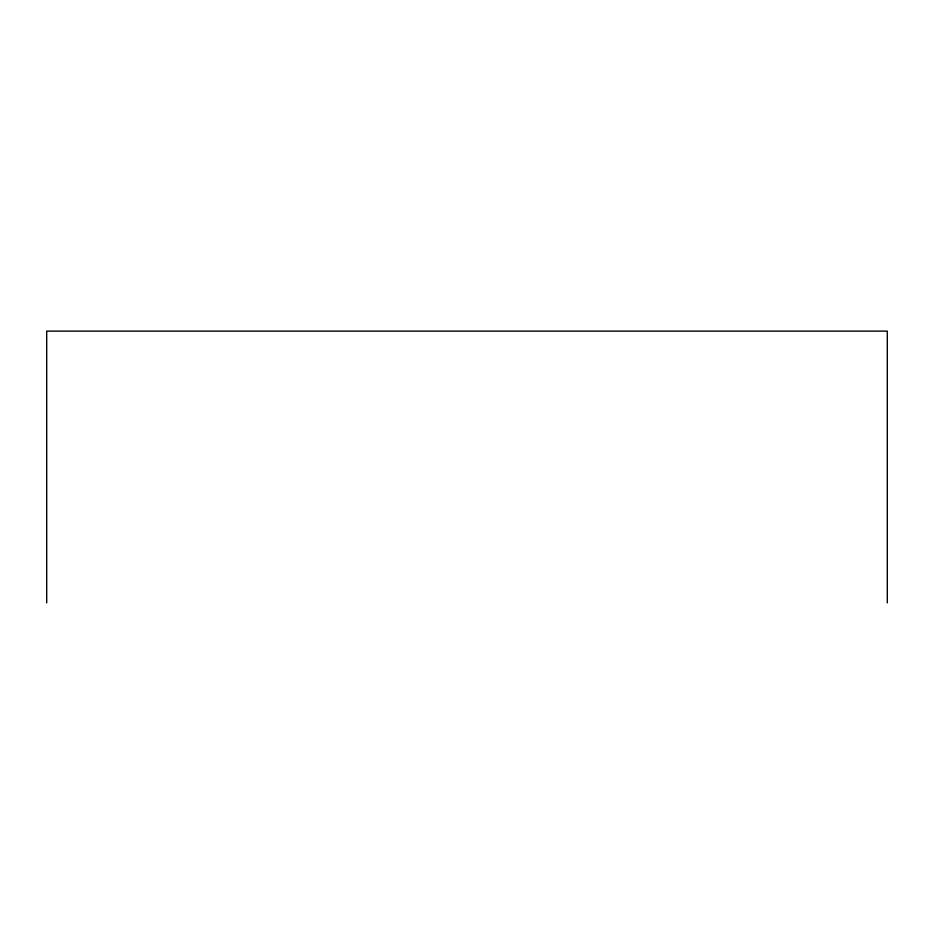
<?xml version="1.0" encoding="UTF-8"?>
<svg xmlns="http://www.w3.org/2000/svg" width="934" height="934" viewBox="0 0 934 934"><rect width="100%" height="100%" fill="white"/><g stroke="black" fill="none" stroke-linecap="round" stroke-linejoin="round"><path stroke-width="1.4" d="M887.3 602.874L887.3 331.126L46.7 331.126L46.7 602.874"/></g></svg>
